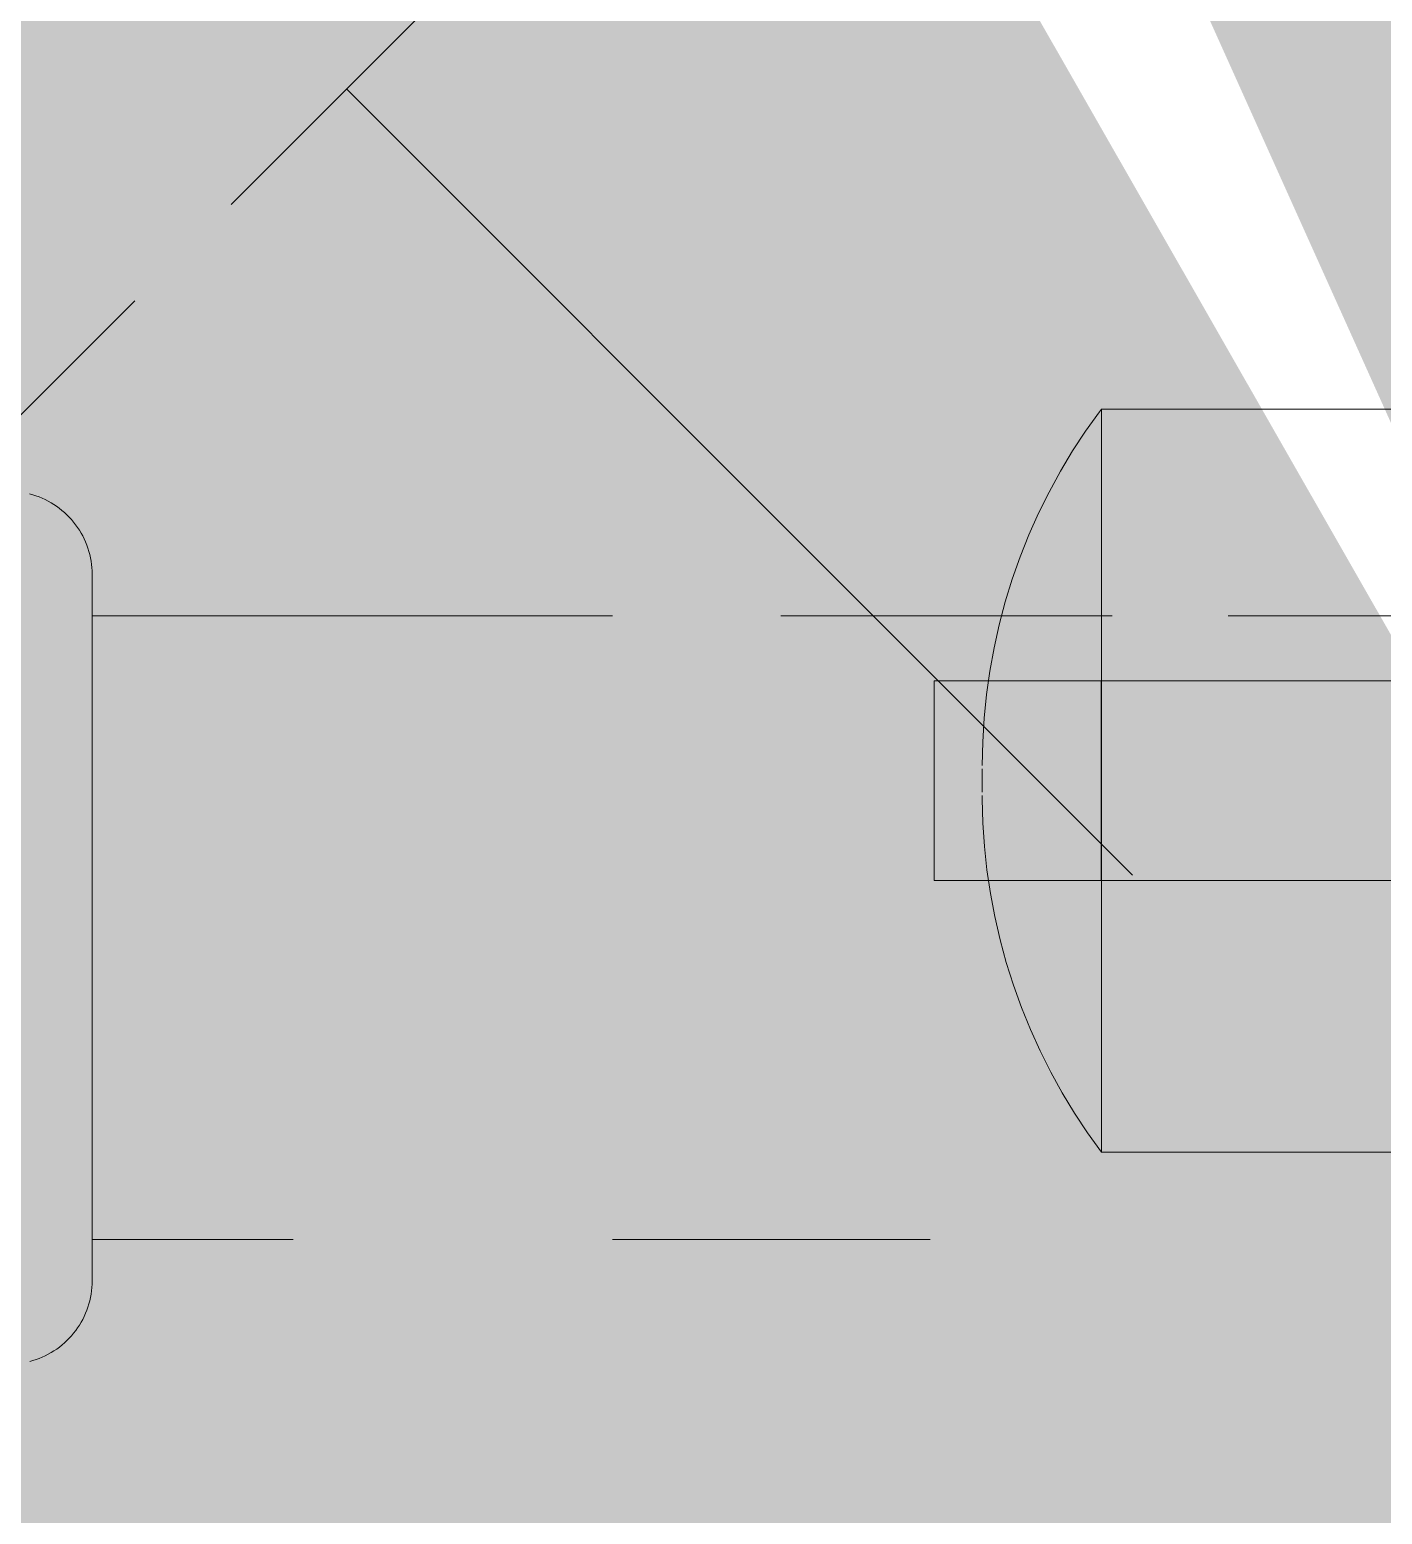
# Model space of a CAD drawing. Header units: metres. Extents: x 5 to 242, y -3 to 162.
# Drawn here: x 184.788 to 184.8707, y 82.3509 to 82.4416 of the extents above; entities that cross this region are included whole.
import ezdxf

# ---------------------------------------------------------------- set-up
doc = ezdxf.new("R2010")
doc.units = ezdxf.units.M
doc.layers.add('1053_ARQ_BASE_MATADOURO_dwg', color=7, linetype='Continuous', lineweight=5, true_color=0x767676)
for name, color, linetype, lineweight in [('A-EQUIPAMENTOS', 7, 'Continuous', 5), ('P-PIPE', 7, 'Continuous', 5), ('P-SANR-FIXT', 7, 'Continuous', 5)]:
    doc.layers.add(name, color=color, linetype=linetype, lineweight=lineweight)

# ---------------------------------------------------------------- blocks, each defined once
blk = doc.blocks.new('USO_ESG_Cuba lavatório redonda - Uso geral-3627472-TÉRREO 1_20')
at = {"layer": 'P-SANR-FIXT', "color": 9, "true_color": 0xc0c0c0}
for centre in [(-2.759870525399777e-15, -0.1600000000000002), (-2.727719265099044e-15, -0.1600000000000002)]:
    blk.add_arc(centre, 0.1599999999999999, 4.198332179531842e-13, 180.0000000000002, dxfattribs=at)
blk = doc.blocks.new('USO_ESG_Sifão de Uso Geral - Sifão para lavatório-3627474-TÉRREO 1_20')
at = {"layer": 'P-SANR-FIXT', "color": 254, "true_color": 0xd3d3d3}
for p, q in [((-0.0190500000000693, -0.03360244957836294), (-0.0190500000000693, -0.04553576000808353)), ((-0.0190500000000693, -0.05263649293208401), (-0.0190500000000693, -0.07289266715752347)), ((0.01904999999986139, -0.08318546987663286), (0.01904999999986139, -0.06375625427525593)), ((0.016, -0.1149999987483078), (0.004141104721640181, -0.1149999987483078)), ((0.016, -0.1149999987483077), (0.004141104721640325, -0.1149999987483077)), ((0.004930502809202529, -0.1149999987483076), (0.01840088699080494, -0.1149999987483076)), ((0.00493050280920237, -0.1149999987483077), (0.01840088699080493, -0.1149999987483077))]:
    blk.add_line(p, q, dxfattribs=at)
at = {"layer": 'P-SANR-FIXT', "color": 9, "true_color": 0xc0c0c0}
for p, q in [((-0.0190500000000693, -0.08318546987663286), (-0.0190500000000693, -0.1149999987481275)), ((0.01904999999986139, -0.1149999987481275), (0.01904999999986139, -0.1027178877680726)), ((-0.01904999999999815, -0.1149999987483077), (-2.357107084578138e-16, -0.1149999987483077)), ((-0.01904999999999815, -0.1149999987483078), (-3.080558083437078e-16, -0.1149999987483078)), ((-2.548156674343193e-16, -0.1149999987483077), (-0.016, -0.1149999987483077)), ((-2.018911183307828e-16, -0.1149999987483077), (-0.016, -0.1149999987483077)), ((1.16647607618662e-18, -0.1149999987483076), (0.004930502809202529, -0.1149999987483076)), ((-1.896172160767075e-16, -0.1149999987483077), (0.00493050280920237, -0.1149999987483077)), ((0.004141104721640181, -0.1149999987483078), (-1.553396844279053e-16, -0.1149999987483078)), ((0.004141104721640325, -0.1149999987483077), (-2.939152317954768e-18, -0.1149999987483077)), ((0.01840088699080494, -0.1149999987483076), (0.01904999999999815, -0.1149999987483076)), ((0.01840088699080493, -0.1149999987483077), (0.01904999999999815, -0.1149999987483077))]:
    blk.add_line(p, q, dxfattribs=at)
at = {"layer": 'P-SANR-FIXT', "color": 254, "true_color": 0xd3d3d3, "flags": 128}
for points in [[(-0.02650502393959469, -0.1188205461131471), (-0.02645100272312648, -0.1186249587086662), (-0.02638920330775982, -0.1184316880259517), (-0.02631972455936757, -0.1182410432564535), (-0.02624267762925338, -0.1180533293914137), (-0.02615818577590308, -0.1178688467330001), (-0.02606638416837068, -0.1176878904138939), (-0.02596741966963564, -0.1175107499256104), (-0.02586145060173331, -0.1173377086552744), (-0.02574864649265856, -0.1171690434319593), (-0.02562918780476539, -0.1170050240842538), (-0.025503265646603, -0.1168459130076695), (-0.02537108146680221, -0.1166919647463248), (-0.02523284673167564, -0.1165434255846089), (-0.02508878258743244, -0.1164005331532604), (-0.02493911950596812, -0.1162635160498619), (-0.02478409691623929, -0.1161325934726399), (-0.02462396282143109, -0.116007974869512), (-0.0244589734017789, -0.1158898596039053), (-0.02428939260526186, -0.1157784366348518), (-0.02411549172499017, -0.1156738842155181), (-0.02393754896515729, -0.1155763696072587), (-0.0237558489963194, -0.1154860488129369), (-0.0235706824996556, -0.1154030663261841), (-0.02338234570208006, -0.1153275549017286), (-0.02319113990227543, -0.1152596353412471), (-0.02299737098861769, -0.1151994163020878), (-0.02280134895024003, -0.1151469941213774), (-0.02260338738040391, -0.1151024526635542), (-0.02240380297550419, -0.1150658631856411), (-0.02220291502797536, -0.1150372842228961), (-0.02200104491573275, -0.1150167614955284), (-0.02179851558780192, -0.1150043278356538), (-0.02159565104793837, -0.1150000031340685)], [(-0.02091357111401067, -0.1149999987481275), (-0.02111109953831183, -0.1149999987481275), (-0.02127485470691099, -0.1149999987481275), (-0.02140457464628562, -0.1149999987481275), (-0.02150005183231388, -0.1149999987481275), (-0.02156113352189186, -0.1149999987481275), (-0.02158772199722844, -0.1149999987481275)], [(-0.02157171131653813, -0.1149999987481275), (-0.02151993229874715, -0.1149999987481275), (-0.021433725979884, -0.1149999987481275), (-0.02131323027175786, -0.1149999987481275), (-0.02115863794176639, -0.1149999987481275), (-0.02097019630463383, -0.1149999987481275)], [(0.003439517607683956, -0.1149999987481275), (0.0042890682483403, -0.1149999987481275), (0.00513175729481336, -0.1149999987481275), (0.005966236624307022, -0.1149999987481275), (0.006791171247938655, -0.1149999987481275), (0.007605241446326363, -0.1149999987481275), (0.008407144880712076, -0.1149999987481275), (0.00919559867670978, -0.1149999987481275), (0.00996934147652064, -0.1149999987481275), (0.0107271354564964, -0.1149999987481275), (0.01146776830824911, -0.1149999987481275), (0.01219005517693131, -0.1149999987481275), (0.01289284055772623, -0.1149999987481275), (0.0135750001440334, -0.1149999987481275), (0.01423544262589439, -0.1149999987481275), (0.01487311143630232, -0.1149999987481275), (0.01548698644116757, -0.1149999987481275), (0.01607608557148451, -0.1149999987481275), (0.01663946639416445, -0.1149999987481275), (0.01717622762028768, -0.1149999987481275), (0.01768551054620039, -0.1149999987481275)], [(0.01781815424678353, -0.1149999987481275), (0.0173164294336957, -0.1149999987481275), (0.01678700202739365, -0.1149999987481275), (0.01623071899893439, -0.1149999987481275), (0.01564847028255281, -0.1149999987481275), (0.01504118735175198, -0.1149999987481275), (0.01440984172976314, -0.1149999987481275), (0.01375544343506827, -0.1149999987481275), (0.01307903936517323, -0.1149999987481275), (0.01238171162230465, -0.1149999987481275), (0.01166457578220852, -0.1149999987481275), (0.0109287791090308, -0.1149999987481275), (0.01017549872071522, -0.1149999987481275), (0.009405939705126366, -0.1149999987481275), (0.00862133319251152, -0.1149999987481275), (0.007822934385826012, -0.1149999987481275), (0.007012020552941613, -0.1149999987481275), (0.006189888983094352, -0.1149999987481275), (0.005357854911175491, -0.1149999987481275), (0.00451724941443972, -0.1149999987481275), (0.003669417282323593, -0.1149999987481275)], [(0.02091357111380275, -0.1149999987481275), (0.02111109953810392, -0.1149999987481275), (0.02127485470663378, -0.1149999987481275), (0.02140457464600841, -0.1149999987481275), (0.02150005183210597, -0.1149999987481275), (0.02156113352168395, -0.1149999987481275), (0.02158772199695122, -0.1149999987481275)], [(0.02157171131633022, -0.1149999987481275), (0.02151993229846994, -0.1149999987481275), (0.02143372597967609, -0.1149999987481275), (0.02131323027154995, -0.1149999987481275), (0.02115863794155848, -0.1149999987481275), (0.02097019630442592, -0.1149999987481275)], [(0.02158898019783719, -0.1149999987481275), (0.02179185024906128, -0.1150040566902986), (0.02199439575138858, -0.1150162240247377), (0.02219629267542132, -0.1150364812863103), (0.02239721802902713, -0.1150647960680086), (0.0225968503744818, -0.1151011230718199), (0.02279487034263184, -0.115145404182743), (0.02299096114386921, -0.1151975685598529), (0.02318480907467056, -0.1152575327517603), (0.02337610401970105, -0.1153252008282885), (0.02356453994781951, -0.1154004645352972), (0.02374981540170757, -0.1154832034664167), (0.02393163398029137, -0.1155732852575133), (0.02410970481250024, -0.1156705657964019), (0.02428374302312477, -0.1157748894554286), (0.02445347018800221, -0.1158860893387453), (0.02461861478005376, -0.1160039875503757), (0.02477891260298584, -0.1161283954783597), (0.02493410721459586, -0.1162591140965011), (0.02508395033656379, -0.1163959342826085), (0.02522820225183841, -0.1165386371542023), (0.02536663218816284, -0.1166869944164177), (0.02549901868718498, -0.1168407687298677), (0.02562514995866768, -0.1169997140880703), (0.02574482421959074, -0.1171635762126167), (0.02585785001655077, -0.1173320929588739), (0.02596404653249847, -0.1175049947362415), (0.02606324387552631, -0.117682004938526), (0.02615528335123126, -0.1178628403872062), (0.02624001771594976, -0.1180472117841237), (0.02631731141280543, -0.1182348241744298), (0.02638704078835181, -0.1184253774182656), (0.02644909429050313, -0.1186185666711739), (0.02650337264685222, -0.1188140828715794)]]:
    blk.add_lwpolyline(points, dxfattribs=at)
at = {"layer": 'P-SANR-FIXT', "color": 9, "true_color": 0xc0c0c0, "flags": 128}
for points in [[(-0.02097019630463383, -0.1149999987481275), (-0.02074820682696518, -0.1149999987481275), (-0.02049302464427019, -0.1149999987481275), (-0.02020505799378352, -0.1149999987481275), (-0.01988476756072487, -0.1149999987481275), (-0.01953266574139489, -0.1149999987481275), (-0.01914931582366135, -0.1149999987481275), (-0.01873533108552856, -0.1149999987481275), (-0.0182913738143543, -0.1149999987481275), (-0.01781815424699144, -0.1149999987481275), (-0.01731642943390362, -0.1149999987481275), (-0.01678700202767086, -0.1149999987481275), (-0.0162307189991423, -0.1149999987481275), (-0.01564847028276072, -0.1149999987481275), (-0.01504118735202919, -0.1149999987481275), (-0.01440984173004035, -0.1149999987481275), (-0.01375544343527618, -0.1149999987481275), (-0.01307903936538114, -0.1149999987481275), (-0.01238171162258186, -0.1149999987481275), (-0.01166457578241643, -0.1149999987481275), (-0.01092877910923871, -0.1149999987481275), (-0.01017549872092313, -0.1149999987481275), (-0.009405939705334277, -0.1149999987481275), (-0.00862133319271943, -0.1149999987481275), (-0.007822934386033922, -0.1149999987481275), (-0.007012020553149523, -0.1149999987481275), (-0.006189888983302263, -0.1149999987481275), (-0.005357854911452705, -0.1149999987481275), (-0.004517249414647631, -0.1149999987481275), (-0.003669417282531504, -0.1149999987481275), (-0.002815714865334303, -0.1149999987481275), (-0.001957507905157218, -0.1149999987481275), (-0.001096169349932461, -0.1149999987481275), (-0.0002330771574726896, -0.1149999987481275), (-1.386069925501943e-13, -0.1149999987481275)], [(-1.386069925501943e-13, -0.1149999987481275), (-0.0008633289439450892, -0.1149999987481275), (-0.001725276745720476, -0.1149999987481275), (-0.002584464472690525, -0.1149999987481275), (-0.003439517607891867, -0.1149999987481275), (-0.004289068248548211, -0.1149999987481275), (-0.005131757295021271, -0.1149999987481275), (-0.005966236624514932, -0.1149999987481275), (-0.006791171248215869, -0.1149999987481275), (-0.007605241446534274, -0.1149999987481275), (-0.008407144880919986, -0.1149999987481275), (-0.00919559867691769, -0.1149999987481275), (-0.00996934147672855, -0.1149999987481275), (-0.01072713545677361, -0.1149999987481275), (-0.01146776830845702, -0.1149999987481275), (-0.01219005517713922, -0.1149999987481275), (-0.01289284055793414, -0.1149999987481275), (-0.01357500014424131, -0.1149999987481275), (-0.01423544262617161, -0.1149999987481275), (-0.01487311143651023, -0.1149999987481275), (-0.01548698644144479, -0.1149999987481275), (-0.01607608557169242, -0.1149999987481275), (-0.01663946639437236, -0.1149999987481275), (-0.01717622762049559, -0.1149999987481275), (-0.0176855105464083, -0.1149999987481275), (-0.01816650042821875, -0.1149999987481275), (-0.01861842778470309, -0.1149999987481275), (-0.01904056962834329, -0.1149999987481275), (-0.01943225062241836, -0.1149999987481275), (-0.0197928441608221, -0.1149999987481275), (-0.02012177337074609, -0.1149999987481275), (-0.02041851203580227, -0.1149999987481275), (-0.02068258543722877, -0.1149999987481275), (-0.02091357111401067, -0.1149999987481275)], [(-1.386069925501943e-13, -0.1149999987481275), (0.0008633289437371787, -0.1149999987481275), (0.001725276745512565, -0.1149999987481275), (0.002584464472482614, -0.1149999987481275), (0.003439517607683956, -0.1149999987481275)], [(0.003669417282323593, -0.1149999987481275), (0.002815714865126392, -0.1149999987481275), (0.001957507904949307, -0.1149999987481275), (0.001096169349724551, -0.1149999987481275), (0.0002330771572647791, -0.1149999987481275), (-1.386069925501943e-13, -0.1149999987481275)], [(0.01768551054620039, -0.1149999987481275), (0.01816650042801084, -0.1149999987481275), (0.01861842778449518, -0.1149999987481275), (0.01904056962813538, -0.1149999987481275), (0.01943225062221045, -0.1149999987481275), (0.01979284416061419, -0.1149999987481275), (0.02012177337053818, -0.1149999987481275), (0.02041851203552505, -0.1149999987481275), (0.02068258543695156, -0.1149999987481275), (0.02091357111380275, -0.1149999987481275)], [(0.02097019630442592, -0.1149999987481275), (0.02074820682668797, -0.1149999987481275), (0.02049302464406228, -0.1149999987481275), (0.02020505799357561, -0.1149999987481275), (0.01988476756051696, -0.1149999987481275), (0.01953266574118697, -0.1149999987481275), (0.01914931582338413, -0.1149999987481275), (0.01873533108532065, -0.1149999987481275), (0.01829137381414639, -0.1149999987481275), (0.01781815424678353, -0.1149999987481275)]]:
    blk.add_lwpolyline(points, dxfattribs=at)
blk = doc.blocks.new('Registro de Gaveta - Agua Fria - MEP - Tigre - PVC Cromado - 25 mm-135403-TÉRREO 1_20')
at = {"layer": 'P-PIPE'}
for p, q in [((154.3449523342557, 82.42852922677163), (154.3424239522242, 82.42852922677163)), ((154.342423952224, 82.4285292267716), (154.342423952224, 82.36286327345778)), ((154.342423952224, 82.4285292267716), (154.342423952224, 82.36286327345778)), ((154.3520363320969, 82.41434047580039), (154.3449523342557, 82.42852922677163)), ((154.3449523342555, 82.36286327345778), (154.3449523342555, 82.4285292267716)), ((154.3449523342555, 82.36286327345778), (154.3449523342555, 82.4285292267716)), ((154.4113111450573, 82.41839648448708), (154.3673111450574, 82.41839648448708)), ((154.3673111450572, 82.39569625011468), (154.3673111450572, 82.41839648448696)), ((154.4113111450571, 82.3956962501147), (154.4113111450571, 82.41839648448699)), ((154.3673111450574, 82.41434047580032), (154.3520363320969, 82.41434047580032)), ((154.3520363320968, 82.41434047580026), (154.3520363320968, 82.37705202442912)), ((154.3520363320968, 82.41434047580037), (154.3520363320968, 82.37705202442899)), ((154.3673111450572, 82.41434047580022), (154.3673111450572, 82.39569625011468)), ((154.3673111450572, 82.41434047580022), (154.3673111450572, 82.39569625011468)), ((154.3424239522242, 82.41296977098942), (154.307313952224, 82.41119625011477)), ((154.342423952224, 82.39569625011468), (154.342423952224, 82.41296977098938)), ((154.3673111450572, 82.40179625011471), (154.4113258663779, 82.40179625011471)), ((154.4113259720778, 82.40179625011471), (154.3673111450574, 82.40179625011471)), ((154.3673111450574, 82.40179625011471), (154.4113132704479, 82.40179625011471)), ((154.4113132704479, 82.40179625011471), (154.3673111450572, 82.40179625011471)), ((154.3673111450572, 82.40179625011471), (154.3673111450572, 82.3895962501147)), ((154.3673111450574, 82.40179625011471), (154.3673111450574, 82.3895962501147)), ((154.3673111450572, 82.3895962501147), (154.3673111450572, 82.40179625011471)), ((154.3673111450574, 82.3895962501147), (154.3673111450574, 82.40179625011471)), ((154.4215389827784, 82.40179625011471), (154.4113132704479, 82.40179625011471)), ((154.4113132704479, 82.40179625011471), (154.4113132704479, 82.3895962501147)), ((154.4113132704479, 82.3895962501147), (154.4113132704479, 82.40179625011471)), ((154.4113258663779, 82.40179625011471), (154.4182779681638, 82.40179625011471)), ((154.4113258663779, 82.3895962501147), (154.4113258663779, 82.40179625011471)), ((154.4113259720778, 82.3895962501147), (154.4113259720778, 82.40179625011471)), ((154.4215389827785, 82.38959625011478), (154.4215389827785, 82.4017962501148)), ((154.342423952224, 82.37842272924), (154.342423952224, 82.39569625011468)), ((154.3673111450572, 82.39569625011468), (154.3673111450572, 82.37705202442915)), ((154.3673111450572, 82.39569625011468), (154.3673111450572, 82.37705202442915)), ((154.3673111450572, 82.3729960157424), (154.3673111450572, 82.39569625011468)), ((154.4113111450571, 82.37299601574242), (154.4113111450571, 82.3956962501147)), ((154.3673111450572, 82.3895962501147), (154.4113132704479, 82.3895962501147)), ((154.4113132704479, 82.3895962501147), (154.3673111450574, 82.3895962501147)), ((154.3673111450574, 82.3895962501147), (154.4113259720778, 82.3895962501147)), ((154.4113258663779, 82.3895962501147), (154.3673111450572, 82.3895962501147)), ((154.4113132704479, 82.3895962501147), (154.4215389827784, 82.3895962501147)), ((154.4182779681638, 82.3895962501147), (154.4113258663779, 82.3895962501147)), ((154.307313952224, 82.3801962501148), (154.3424239522242, 82.37842272924009)), ((154.3449523342557, 82.36286327345788), (154.3520363320969, 82.37705202442919)), ((154.3520363320969, 82.37705202442925), (154.3673111450574, 82.37705202442925)), ((154.3673111450574, 82.3729960157425), (154.4113111450573, 82.3729960157425)), ((154.3424239522242, 82.36286327345788), (154.3449523342557, 82.36286327345788))]:
    blk.add_line(p, q, dxfattribs=at)
at = {"layer": 'P-PIPE', "flags": 128}
for points in [[(154.4113111450573, 82.41839648448715), (154.4121592206978, 82.41722360878637), (154.4129597154499, 82.41601775728084), (154.4137113486928, 82.41478085907563), (154.4144129179734, 82.41351489294436), (154.4150633009309, 82.4122218841624), (154.4156614570909, 82.41090390126817), (154.4162064295315, 82.40956305275304), (154.4166973464129, 82.4082014836887), (154.4171334223729, 82.40682137229511), (154.4175139597829, 82.40542492645619), (154.4178383498641, 82.4040143801873), (154.4181060736617, 82.40259199006167), (154.4183167028748, 82.40116003159994), (154.4184699005416, 82.39972079563027), (154.4185654215784, 82.39827658462325), (154.4186031131719, 82.39682970900823), (154.4186037742138, 82.39661098261901)], [(154.4186037742138, 82.39640752115504), (154.4186037742138, 82.3963839512521), (154.4186037742138, 82.39635928117406), (154.4186037742138, 82.39633355038771), (154.4186037742138, 82.39630680005696), (154.4186037742138, 82.39627907297647), (154.4186037742138, 82.39625041350378), (154.4186037742138, 82.39622086748788), (154.4186037742138, 82.39619048219603), (154.4186037742138, 82.39615930623835), (154.4186037742138, 82.39612738948962), (154.4186037742138, 82.39609478300991), (154.4186037742138, 82.39606153896257), (154.4186037742138, 82.39602771053096), (154.4186037742138, 82.39599335183341), (154.4186037742138, 82.39595851783642), (154.4186037742138, 82.39592326426711), (154.4186037742138, 82.39588764752365), (154.4186037742138, 82.39585172458507), (154.4186037742138, 82.39581555292048), (154.4186037742138, 82.3957791903969), (154.4186037742138, 82.39574269518656), (154.4186037742138, 82.39570612567395)], [(154.4186037742138, 82.39569625011485), (154.4186037742138, 82.3957328296586), (154.4186037742138, 82.39576935068288), (154.4186037742138, 82.39580575476195), (154.4186037742138, 82.3958419836569), (154.4186037742138, 82.39587797940919), (154.4186037742138, 82.39591368443347), (154.4186037742138, 82.3959490416092), (154.4186037742138, 82.39598399437257), (154.4186037742138, 82.39601848680631), (154.4186037742138, 82.39605246373023), (154.4186037742138, 82.39608587078827), (154.4186037742138, 82.39611865453642), (154.4186037742138, 82.39615076252758), (154.4186037742138, 82.39618214339582), (154.4186037742138, 82.39621274693852), (154.4186037742138, 82.39624252419634), (154.4186037742138, 82.3962714275323), (154.4186037742138, 82.39629941070703), (154.4186037742138, 82.39632642895344), (154.4186037742138, 82.3963524390482), (154.4186037742138, 82.39637739938065), (154.4186037742138, 82.3964012700196)], [(154.4186037742138, 82.39569625011485), (154.4186037742138, 82.39565967057098), (154.4186037742138, 82.39562314954662), (154.4186037742138, 82.39558674546755), (154.4186037742138, 82.39555051657268), (154.4186037742138, 82.39551452082031), (154.4186037742138, 82.39547881579604), (154.4186037742138, 82.3954434586203), (154.4186037742138, 82.395408505857), (154.4186037742138, 82.3953740134232), (154.4186037742138, 82.39534003649935), (154.4186037742138, 82.39530662944131), (154.4186037742138, 82.39527384569315), (154.4186037742138, 82.395241737702), (154.4186037742138, 82.39521035683376), (154.4186037742138, 82.39517975329106), (154.4186037742138, 82.39514997603324), (154.4186037742138, 82.39512107269728), (154.4186037742138, 82.39509308952255), (154.4186037742138, 82.39506607127606), (154.4186037742138, 82.39504006118138), (154.4186037742138, 82.39501510084892), (154.4186037742138, 82.39499123020998)], [(154.4186037742138, 82.39498497907454), (154.4186037742138, 82.39500854897747), (154.4186037742138, 82.39503321905552), (154.4186037742138, 82.39505894984187), (154.4186037742138, 82.39508570017261), (154.4186037742138, 82.39511342725311), (154.4186037742138, 82.3951420867258), (154.4186037742138, 82.3951716327417), (154.4186037742138, 82.39520201803354), (154.4186037742138, 82.39523319399116), (154.4186037742138, 82.39526511073989), (154.4186037742138, 82.39529771721959), (154.4186037742138, 82.395330961267), (154.4186037742138, 82.39536478969862), (154.4186037742138, 82.39539914839622), (154.4186037742138, 82.39543398239309), (154.4186037742138, 82.3954692359624), (154.4186037742138, 82.39550485270593), (154.4186037742138, 82.3955407756445), (154.4186037742138, 82.39557694730902), (154.4186037742138, 82.39561330983268), (154.4186037742138, 82.395649805043), (154.4186037742138, 82.39568637455562)], [(154.4186037742138, 82.39478151761057), (154.4185748288141, 82.3933344406032), (154.4184880389216, 82.39188967861037), (154.4183435433816, 82.39044954294297), (154.4181415733561, 82.38901633751101), (154.4178824519543, 82.38759235513731), (154.4175665937149, 82.38617987388994), (154.4171945039438, 82.38478115343777), (154.4167667779051, 82.38339843143478), (154.4162840998694, 82.3820339199415), (154.4157472420186, 82.38068980188514), (154.4151570632107, 82.37936822756785), (154.4145145076057, 82.37807131122663), (154.4138206031558, 82.37680112765098), (154.41307645996, 82.37555970886375), (154.4122832684885, 82.37434904087002), (154.4114422976787, 82.37317106048032), (154.4113111450573, 82.37299601574243)]]:
    blk.add_lwpolyline(points, dxfattribs=at)
at = {"layer": 'P-PIPE'}
for centre, radius, start, end in [((154.3073139522239, 82.39569625011468), 0.01550000000000296, 0, 180), ((154.3073139522239, 82.39569625011468), 0.01550000000000296, 0, 180), ((154.3073139522238, 82.39569625011465), 0.01249999999998863, 90, 269.9999999999996), ((154.3073139522238, 82.39569625011465), 0.01249999999998863, 90, 269.9999999999996), ((154.3073139522238, 82.39569625011465), 0.01249999999998863, 90, 269.9999999999996), ((154.3073139522238, 82.39569625011465), 0.01249999999998863, 90, 269.9999999999996), ((154.3073139522238, 82.39569625011465), 0.01249999999998863, 269.9999999999996, 90), ((154.3073139522238, 82.39569625011465), 0.01249999999998863, 269.9999999999996, 90), ((154.3073139522238, 82.39569625011465), 0.01249999999998863, 269.9999999999996, 90), ((154.3073139522238, 82.39569625011465), 0.01249999999998863, 269.9999999999996, 90), ((154.3073139522239, 82.39569625011468), 0.01550000000000296, 180, 0), ((154.3073139522239, 82.39569625011468), 0.01550000000000296, 180, 0)]:
    blk.add_arc(centre, radius, start, end, dxfattribs=at)
for points, knots in [([(154.3073139522238, 82.41119625011468), (154.3077330527841, 82.41121742025402), (154.3083801339672, 82.41120075123298), (154.3092818052266, 82.41109296876884), (154.309973435519, 82.4109711706574), (154.3106967279652, 82.41081516398972), (154.3114487846461, 82.4106288554245), (154.3120793985019, 82.41044461177725), (154.3125776751174, 82.41027697330648), (154.312944474182, 82.41013951251877), (154.3133071488558, 82.40999107026643), (154.3137912678709, 82.40978091641831), (154.3143924514614, 82.40949351189263), (154.3151041396494, 82.40910772082546), (154.3157975537602, 82.40867707933785), (154.3164786905239, 82.40820281335851), (154.3171504278461, 82.4076868263063), (154.3178031759426, 82.40712552958793), (154.3184252506628, 82.40651485972658), (154.3190258130119, 82.40585603189736), (154.3196091918262, 82.40515184008909), (154.3201601102454, 82.40439915842168), (154.3206610476663, 82.40359645538399), (154.3211230641541, 82.40274242906287), (154.3215540380341, 82.40184113139243), (154.3219328851486, 82.4008969288011), (154.3222421014348, 82.39991603530007), (154.3224788249333, 82.39890267088852), (154.3227155212212, 82.39751069042995), (154.3227992571987, 82.39642822276357), (154.3228139522239, 82.39569625011468)], [0, 0, 0, 0, 0.07142857142857142, 0.1071428571428571, 0.1428571428571428, 0.1785714285714285, 0.2142857142857143, 0.25, 0.2678571428571428, 0.2857142857142857, 0.3035714285714285, 0.3214285714285714, 0.3571428571428571, 0.3928571428571428, 0.4285714285714285, 0.4642857142857143, 0.5, 0.5357142857142857, 0.5714285714285714, 0.6071428571428571, 0.6428571428571428, 0.6785714285714286, 0.7142857142857143, 0.75, 0.7857142857142857, 0.8214285714285714, 0.8571428571428571, 0.8928571428571428, 0.9285714285714286, 1, 1, 1, 1]), ([(154.3228139522239, 82.39569625011468), (154.3227992571987, 82.39642822276357), (154.3227155212212, 82.39751069042995), (154.3224788249333, 82.3989026708885), (154.3222421014348, 82.3999160353001), (154.3219328851485, 82.40089692880105), (154.3215540380346, 82.40184113139264), (154.3211230641519, 82.40274242906207), (154.3206610476744, 82.403596455387), (154.3201601102154, 82.40439915841044), (154.3196091919383, 82.4051518401311), (154.3190258125936, 82.40585603174063), (154.3184252522239, 82.4065148603115), (154.3178031701164, 82.40712552740494), (154.3171504495897, 82.40768683445337), (154.3164786093755, 82.40820278295328), (154.315684397816, 82.4087562611214), (154.3147532367174, 82.40931496537485), (154.3138521612858, 82.40975787498637), (154.3132162308612, 82.41002945675234), (154.3128533281598, 82.41017428250012), (154.3123008162634, 82.4103778590551), (154.3114473662039, 82.41063584817655), (154.3106038090939, 82.41083628205513), (154.3100660523517, 82.4109484890176), (154.3097152972132, 82.41101737365807), (154.3091094718373, 82.41111890364888), (154.3082710555061, 82.41120764866614), (154.3076282776441, 82.41121212771921), (154.3073139522238, 82.41119625011468)], [0, 0, 0, 0, 0.07142857142857142, 0.1071428571428571, 0.1428571428571428, 0.1785714285714285, 0.2142857142857143, 0.25, 0.2857142857142857, 0.3214285714285714, 0.3571428571428571, 0.3928571428571428, 0.4285714285714285, 0.4642857142857143, 0.5, 0.5357142857142857, 0.5714285714285714, 0.625, 0.6785714285714286, 0.7053571428571429, 0.71875, 0.7321428571428572, 0.7857142857142857, 0.8392857142857142, 0.8526785714285714, 0.8660714285714285, 0.8928571428571428, 0.9464285714285714, 1, 1, 1, 1]), ([(154.3228139522239, 82.39569625011468), (154.3228051628477, 82.39505863729828), (154.3227205245171, 82.39379690629032), (154.3224539364541, 82.39227901782706), (154.3221318460812, 82.39110864110579), (154.321834858033, 82.39025526616639), (154.3214950582694, 82.38943272134061), (154.3211267726634, 82.3886459898567), (154.3207238389487, 82.38789786272466), (154.3202789320534, 82.38718676540292), (154.3198050640517, 82.38651296551019), (154.3193140581718, 82.38587506743458), (154.3188021558809, 82.3852752415585), (154.3182624814745, 82.38471416624047), (154.317704526748, 82.38418931172562), (154.3171362222583, 82.38369815127025), (154.3165553760166, 82.38324208143909), (154.3157569174528, 82.38268242634565), (154.3147357759322, 82.38206420265584), (154.3136878176332, 82.38155364176137), (154.3129403964515, 82.38125135151401), (154.3125118224246, 82.38109340435523), (154.3121910049884, 82.38098193807679), (154.3118666665366, 82.3808788107475), (154.3114264049759, 82.38075314532482), (154.3108703356057, 82.38061520248785), (154.3102103205836, 82.3804759230963), (154.3095806323518, 82.38035940342857), (154.3089840520389, 82.38026865874609), (154.3082119495132, 82.38018918935033), (154.3076649794346, 82.38017851858277), (154.3073139522238, 82.3801962501147)], [0, 0, 0, 0, 0.0625, 0.125, 0.15625, 0.1875, 0.21875, 0.25, 0.28125, 0.3125, 0.34375, 0.375, 0.40625, 0.4375, 0.46875, 0.5, 0.53125, 0.5625, 0.625, 0.6875, 0.71875, 0.734375, 0.75, 0.765625, 0.78125, 0.8125, 0.84375, 0.875, 0.90625, 0.9375, 1, 1, 1, 1]), ([(154.3073139522238, 82.3801962501147), (154.3076649794346, 82.38017851858277), (154.3082119495132, 82.38018918935033), (154.3089840520389, 82.38026865874609), (154.3095806323518, 82.38035940342857), (154.3102103205836, 82.3804759230963), (154.3108703356057, 82.38061520248785), (154.3114264049759, 82.38075314532482), (154.3118666665366, 82.3808788107475), (154.3121910049884, 82.38098193807679), (154.3125118224246, 82.38109340435523), (154.3129403964515, 82.38125135151401), (154.3136878176332, 82.38155364176137), (154.3147357759322, 82.38206420265584), (154.3157569174528, 82.38268242634565), (154.3165553760166, 82.38324208143909), (154.3171362222583, 82.38369815127025), (154.317704526748, 82.38418931172562), (154.3182624814745, 82.38471416624047), (154.3188021558809, 82.3852752415585), (154.3193140581718, 82.38587506743458), (154.3198050640517, 82.38651296551019), (154.3202789320534, 82.38718676540292), (154.3207238389487, 82.38789786272466), (154.3211267726634, 82.3886459898567), (154.3214950582694, 82.38943272134061), (154.321834858033, 82.39025526616639), (154.3221318460812, 82.39110864110579), (154.3224539364541, 82.39227901782706), (154.3227205245171, 82.39379690629032), (154.3228051628477, 82.39505863729828), (154.3228139522239, 82.39569625011468)], [0, 0, 0, 0, 0.0625, 0.09375, 0.125, 0.15625, 0.1875, 0.21875, 0.234375, 0.25, 0.265625, 0.28125, 0.3125, 0.375, 0.4375, 0.46875, 0.5, 0.53125, 0.5625, 0.59375, 0.625, 0.65625, 0.6875, 0.71875, 0.75, 0.78125, 0.8125, 0.84375, 0.875, 0.9375, 1, 1, 1, 1])]:
    blk.add_open_spline(points, degree=3, knots=knots, dxfattribs=at)
blk = doc.blocks.new('1053_ARQ_BASE_MATADOURO_dwg_A$C36706394-4039620-TÉRREO 1_20')
at = {"layer": 'A-EQUIPAMENTOS', "true_color": 0xe2e2e2}
h = blk.add_hatch(color=254, dxfattribs=at)
h.paths.add_polyline_path([(0.0001433662210276452, 0.2413469434307444), (0.007622596354679081, 0.1920324112917759), (0.02288196461773878, 0.2271222185825791), (0.003592405511744255, 0.2391892645837838)])
h.paths.add_polyline_path([(0.3065170094016365, 0.4931319497940342), (0.2606621028055522, 0.4931319585200374), (0.2844234498328557, 0.4790309208397525)])
h.paths.add_polyline_path([(0.0001433662210276452, 0.2413469434307444), (0.02625578082015654, 0.2382056737420961), (0.02669040589590786, 0.2093545837292761), (0.00812549576874626, 0.1920324111959984), (0.1001992766975614, 0.1920323936746885), (0.12231384666183, 0.2019323953961764), (0.2486024117830113, 0.2741889044258937), (0.3065169518233215, 0.3981929288630534), (0.3065170094016365, 0.4931319497940342), (0.2815169518489521, 0.4635514374812458), (0.2725266968231912, 0.4735003276256132), (0.2561152356134511, 0.4995702081077594), (0.1566267831318946, 0.4816144715854862), (0.07239994149837276, 0.4257020418435328), (0.0172271987081067, 0.3409887660390978), (0.002377820023738968, 0.2741889512815717)])
h.paths.add_polyline_path([(0.0380295719961443, 0.3252506527601192), (0.1434337654597364, 0.3373278429138063), (0.1562263414888155, 0.3409887895133008), (0.1623210803174376, 0.3468423779424106), (0.1698292485008906, 0.3409887869246766), (0.1749016161859858, 0.3368326245121964), (0.1633084031535085, 0.3212871506601852), (0.1623210764017207, 0.3262655127326434), (0.04048372214740066, 0.325250652652976)])
h.paths.add_polyline_path([(0.1016125981349978, 0.192032393405791), (0.3053738571365631, 0.1920323546306234), (0.2341307773019671, 0.2517011721293602), (0.1223138465517068, 0.2013535039407485)])
h.paths.add_polyline_path([(0.2464602067563061, 0.2622144764019038), (0.3065169520191039, 0.192032354413149), (0.2973047889869933, 0.377335061109675), (0.2479193133567245, 0.2655181362536078)])
at = {"layer": 'A-EQUIPAMENTOS', "color": 253, "true_color": 0xaaaaaa}
for p, q in [((0.1858356741427799, 0.3033911805304125), (0.1644795562606305, 0.3247472979128361)), ((0.2341307778842747, 0.2550960779190064), (0.1917227597381932, 0.2975040950727549)), ((0.1987754388246686, 0.290451416745782), (0.1687597906141758, 0.260435768394742))]:
    blk.add_line(p, q, dxfattribs=at)
at = {"layer": 'A-EQUIPAMENTOS', "color": 9, "true_color": 0xc3c3c3}
blk.add_line((0.1687597906141758, 0.260435768394742), (0.1507277597902267, 0.2424037374863587), dxfattribs=at)
blk = doc.blocks.new('1053_ARQ_BASE_MATADOURO_dwg_arq geral tgov-4039641-TÉRREO 1_20')
at = {"rotation": 90.0000109032063}
blk.add_blockref('1053_ARQ_BASE_MATADOURO_dwg_A$C36706394-4039620-TÉRREO 1_20', (28.48923314746935, -0.9468546397985869), dxfattribs=at)
blk = doc.blocks.new('1053_ARQ_BASE_MATADOURO_dwg-3625622-TÉRREO 1_20')
blk.add_blockref('1053_ARQ_BASE_MATADOURO_dwg_arq geral tgov-4039641-TÉRREO 1_20', (130.2097949645677, 83.1860339743535))

msp = doc.modelspace()

# ---------------------------------------------------------------- block references
at = {"layer": '1053_ARQ_BASE_MATADOURO_dwg', "color": 253, "true_color": 0xaaaaaa}
msp.add_blockref('1053_ARQ_BASE_MATADOURO_dwg-3625622-TÉRREO 1_20', (26.39876504313851, 0), dxfattribs=at)
at = {"layer": 'P-PIPE', "rotation": 180}
msp.add_blockref('Registro de Gaveta - Agua Fria - MEP - Tigre - PVC Cromado - 25 mm-135403-TÉRREO 1_20', (339.2648143036843, 164.7913925002288), dxfattribs=at)
at = {"layer": 'P-SANR-FIXT', "color": 9, "true_color": 0xc0c0c0, "rotation": 269.9999999999994}
for name in ['USO_ESG_Cuba lavatório redonda - Uso geral-3627472-TÉRREO 1_20', 'USO_ESG_Sifão de Uso Geral - Sifão para lavatório-3627474-TÉRREO 1_20']:
    msp.add_blockref(name, (184.9067896733181, 82.38670306710037), dxfattribs=at)

doc.saveas('drawing.dxf')
